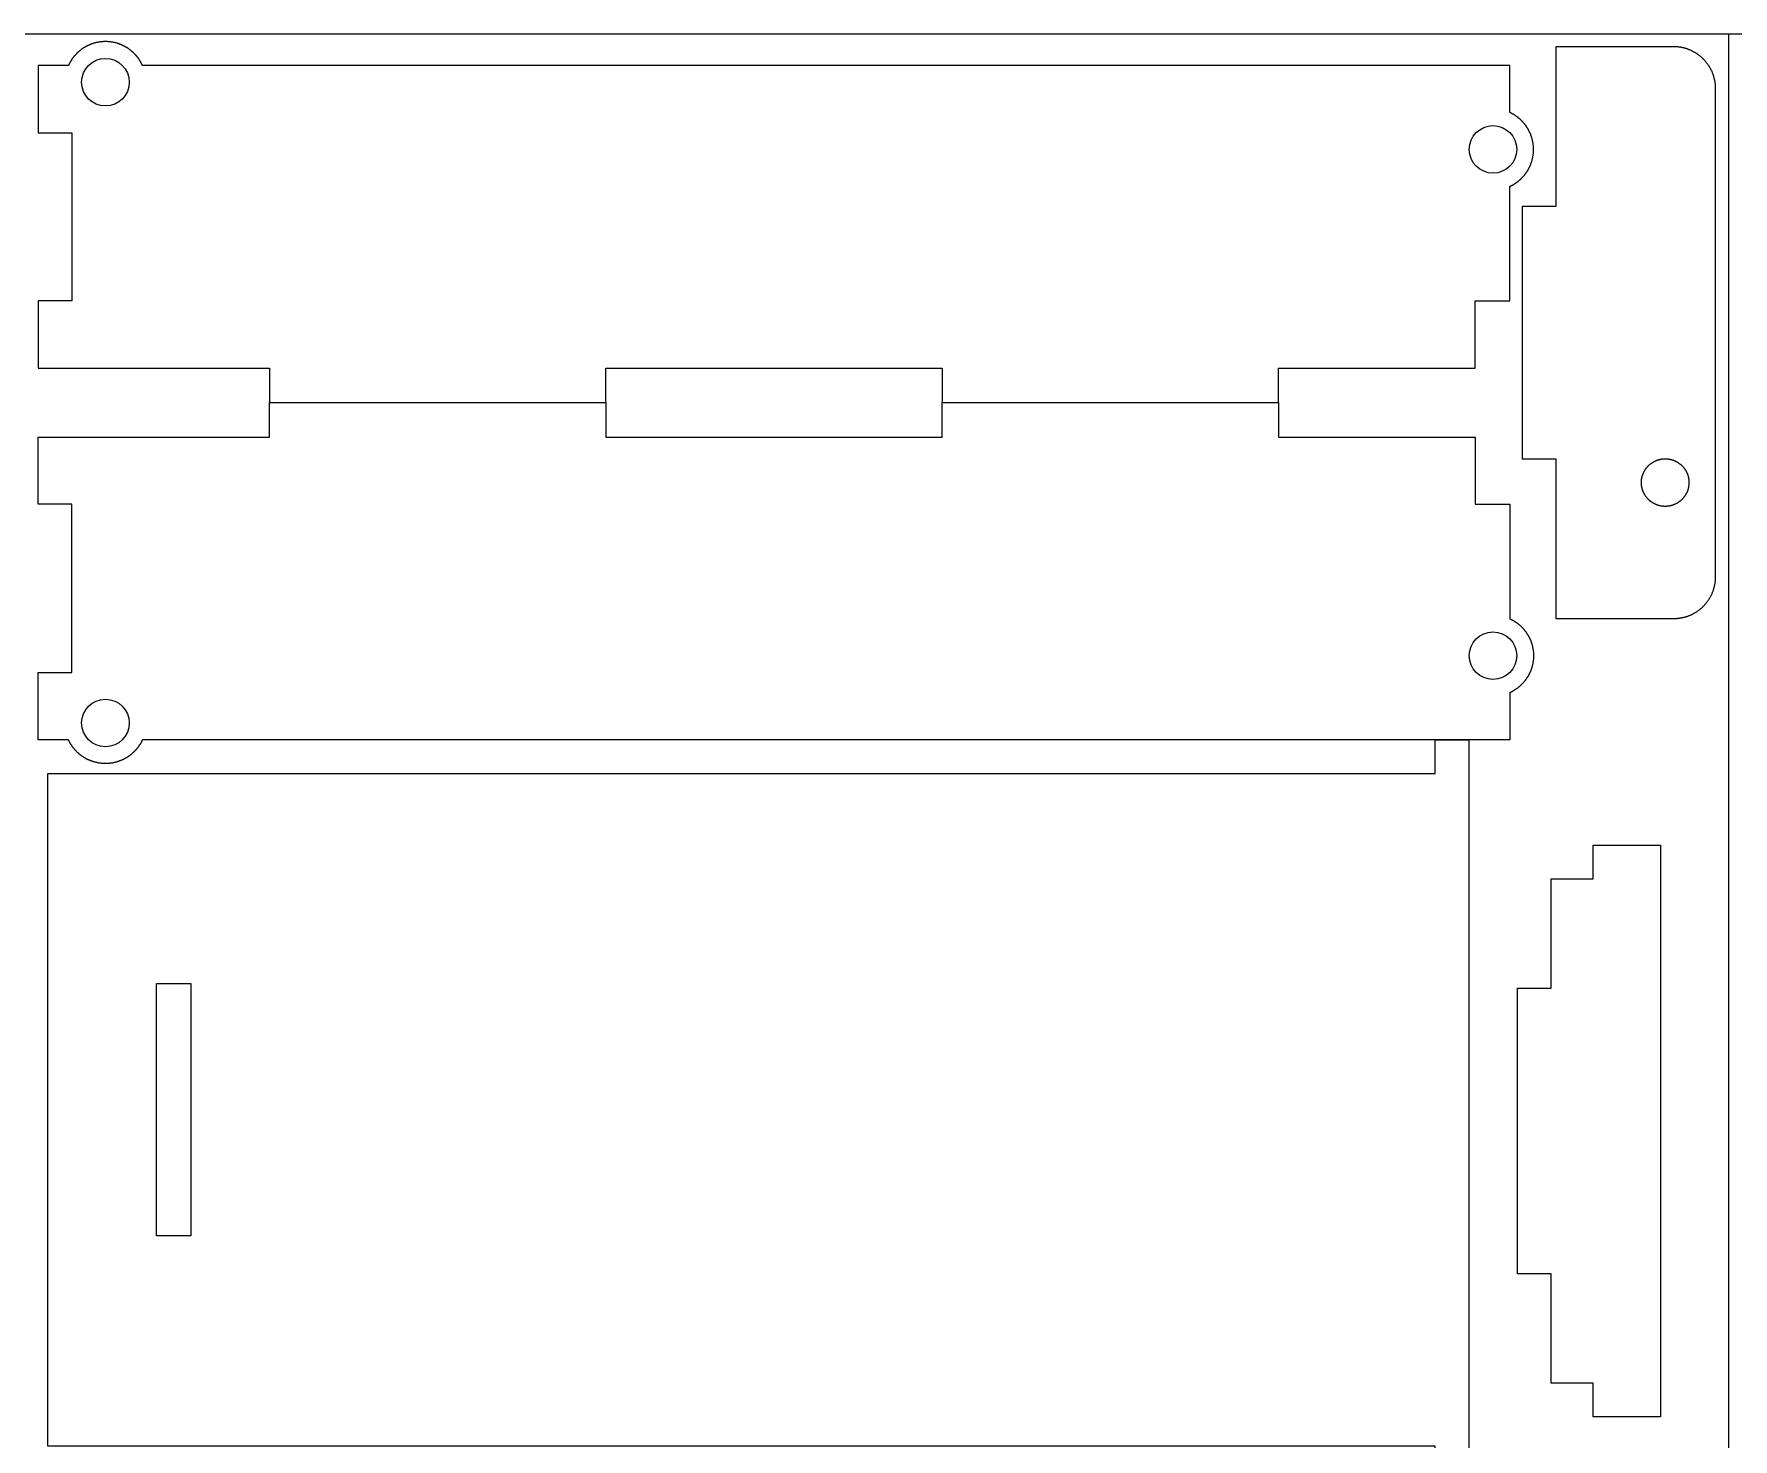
# Model space of a CAD drawing. Header units: inches. Extents: x -487 to 78, y 105 to 340.
# Drawn here: x -234.4 to -77.9, y 211 to 340.4 of the extents above; entities that cross this region are included whole.
import ezdxf

# ---------------------------------------------------------------- set-up
doc = ezdxf.new("R2010")
doc.units = ezdxf.units.IN
doc.header["$MEASUREMENT"] = 0
doc.layers.add('Capa 1', color=7, linetype='Continuous')
doc.layers.add('Capa 3', color=150, linetype='Continuous')

msp = doc.modelspace()

# ---------------------------------------------------------------- linework, layer by layer
at = {"layer": 'Capa 1', "color": 28, "lineweight": 9, "true_color": 0x11100b}
for points in [[(-119.74, 309.62), (-101.62, 309.62), (-101.62, 315.82), (-98.44, 315.82), (-98.44, 326.35), (-98.41, 326.37), (-98.38, 326.38), (-98.35, 326.4), (-98.32, 326.41), (-98.29, 326.43), (-98.26, 326.44), (-98.23, 326.46), (-98.2, 326.47), (-98.17, 326.49), (-98.14, 326.51), (-98.11, 326.52), (-98.08, 326.54), (-98.05, 326.56), (-98.02, 326.58), (-98, 326.6), (-97.97, 326.61), (-97.94, 326.63), (-97.91, 326.65), (-97.88, 326.67), (-97.85, 326.69), (-97.82, 326.71), (-97.8, 326.73), (-97.77, 326.75), (-97.74, 326.77), (-97.71, 326.79), (-97.68, 326.81), (-97.66, 326.84), (-97.63, 326.86), (-97.61, 326.88), (-97.58, 326.9), (-97.55, 326.92), (-97.53, 326.95), (-97.5, 326.97), (-97.47, 326.99), (-97.45, 327.02), (-97.42, 327.04), (-97.4, 327.06), (-97.37, 327.09), (-97.35, 327.11), (-97.32, 327.14), (-97.3, 327.16), (-97.28, 327.19), (-97.25, 327.21), (-97.23, 327.24), (-97.2, 327.27), (-97.18, 327.29), (-97.16, 327.32), (-97.14, 327.34), (-97.11, 327.37), (-97.09, 327.4), (-97.07, 327.42), (-97.05, 327.45), (-97.03, 327.48), (-97.01, 327.51), (-96.99, 327.53), (-96.97, 327.56), (-96.94, 327.59), (-96.93, 327.62), (-96.91, 327.65), (-96.89, 327.68), (-96.87, 327.7), (-96.85, 327.73), (-96.83, 327.76), (-96.81, 327.79), (-96.79, 327.82), (-96.78, 327.85), (-96.76, 327.88), (-96.74, 327.91), (-96.73, 327.94), (-96.71, 327.97), (-96.69, 328), (-96.68, 328.03), (-96.66, 328.06), (-96.65, 328.09), (-96.63, 328.12), (-96.62, 328.15), (-96.6, 328.18), (-96.59, 328.21), (-96.58, 328.24), (-96.56, 328.27), (-96.55, 328.3), (-96.53, 328.33), (-96.52, 328.36), (-96.51, 328.4), (-96.5, 328.43), (-96.49, 328.46), (-96.47, 328.49), (-96.46, 328.52), (-96.45, 328.55), (-96.44, 328.58), (-96.43, 328.61), (-96.42, 328.65), (-96.41, 328.68), (-96.4, 328.71), (-96.39, 328.77), (-96.37, 328.83), (-96.35, 328.9), (-96.34, 328.96), (-96.33, 329.02), (-96.32, 329.08), (-96.31, 329.15), (-96.29, 329.21), (-96.29, 329.27), (-96.28, 329.33), (-96.27, 329.39), (-96.27, 329.45), (-96.26, 329.52), (-96.26, 329.58), (-96.26, 329.64), (-96.25, 329.7), (-96.25, 329.76), (-96.25, 329.82), (-96.26, 329.88), (-96.26, 329.94), (-96.26, 330), (-96.27, 330.06), (-96.27, 330.12), (-96.28, 330.18), (-96.29, 330.24), (-96.29, 330.3), (-96.31, 330.37), (-96.32, 330.43), (-96.33, 330.49), (-96.34, 330.55), (-96.35, 330.62), (-96.37, 330.68), (-96.39, 330.74), (-96.4, 330.8), (-96.41, 330.83), (-96.42, 330.87), (-96.43, 330.9), (-96.44, 330.93), (-96.45, 330.96), (-96.46, 330.99), (-96.47, 331.02), (-96.49, 331.05), (-96.5, 331.08), (-96.51, 331.12), (-96.52, 331.15), (-96.53, 331.18), (-96.55, 331.21), (-96.56, 331.24), (-96.58, 331.27), (-96.59, 331.3), (-96.6, 331.33), (-96.62, 331.36), (-96.63, 331.39), (-96.65, 331.42), (-96.66, 331.45), (-96.68, 331.48), (-96.69, 331.51), (-96.71, 331.54), (-96.73, 331.57), (-96.74, 331.6), (-96.76, 331.63), (-96.78, 331.66), (-96.79, 331.69), (-96.81, 331.72), (-96.83, 331.75), (-96.85, 331.78), (-96.87, 331.81), (-96.89, 331.84), (-96.91, 331.86), (-96.93, 331.89), (-96.94, 331.92), (-96.97, 331.95), (-96.99, 331.98), (-97.01, 332.01), (-97.03, 332.03), (-97.05, 332.06), (-97.07, 332.09), (-97.09, 332.11), (-97.11, 332.14), (-97.14, 332.17), (-97.16, 332.19), (-97.18, 332.22), (-97.2, 332.25), (-97.23, 332.27), (-97.25, 332.3), (-97.28, 332.32), (-97.3, 332.35), (-97.32, 332.37), (-97.35, 332.4), (-97.37, 332.42), (-97.4, 332.45), (-97.42, 332.47), (-97.45, 332.5), (-97.47, 332.52), (-97.5, 332.54), (-97.53, 332.57), (-97.55, 332.59), (-97.58, 332.61), (-97.61, 332.63), (-97.63, 332.65), (-97.66, 332.68), (-97.68, 332.7), (-97.71, 332.72), (-97.74, 332.74), (-97.77, 332.76), (-97.8, 332.78), (-97.82, 332.8), (-97.85, 332.82), (-97.88, 332.84), (-97.91, 332.86), (-97.94, 332.88), (-97.97, 332.9), (-98, 332.92), (-98.02, 332.93), (-98.05, 332.95), (-98.08, 332.97), (-98.11, 332.99), (-98.14, 333), (-98.17, 333.02), (-98.2, 333.04), (-98.23, 333.05), (-98.26, 333.07), (-98.29, 333.09), (-98.32, 333.1), (-98.35, 333.12), (-98.38, 333.13), (-98.41, 333.15), (-98.44, 333.16), (-98.44, 337.5), (-224.37, 337.5), (-224.38, 337.53), (-224.39, 337.56), (-224.41, 337.59), (-224.42, 337.62), (-224.44, 337.65), (-224.46, 337.68), (-224.47, 337.71), (-224.49, 337.74), (-224.5, 337.77), (-224.52, 337.8), (-224.54, 337.83), (-224.55, 337.86), (-224.57, 337.89), (-224.59, 337.92), (-224.61, 337.95), (-224.63, 337.98), (-224.65, 338.01), (-224.66, 338.04), (-224.68, 338.06), (-224.7, 338.09), (-224.72, 338.12), (-224.74, 338.15), (-224.76, 338.18), (-224.79, 338.2), (-224.81, 338.23), (-224.83, 338.26), (-224.85, 338.29), (-224.87, 338.31), (-224.89, 338.34), (-224.92, 338.37), (-224.94, 338.39), (-224.96, 338.42), (-224.98, 338.45), (-225.01, 338.47), (-225.03, 338.5), (-225.05, 338.52), (-225.08, 338.55), (-225.1, 338.57), (-225.13, 338.6), (-225.15, 338.62), (-225.18, 338.65), (-225.2, 338.67), (-225.23, 338.69), (-225.25, 338.72), (-225.28, 338.74), (-225.3, 338.76), (-225.33, 338.79), (-225.36, 338.81), (-225.38, 338.83), (-225.41, 338.85), (-225.44, 338.87), (-225.47, 338.9), (-225.49, 338.92), (-225.52, 338.94), (-225.55, 338.96), (-225.58, 338.98), (-225.6, 339), (-225.63, 339.02), (-225.66, 339.04), (-225.69, 339.06), (-225.72, 339.08), (-225.75, 339.1), (-225.78, 339.11), (-225.8, 339.13), (-225.83, 339.15), (-225.86, 339.17), (-225.89, 339.19), (-225.92, 339.2), (-225.95, 339.22), (-225.98, 339.24), (-226.01, 339.25), (-226.04, 339.27), (-226.07, 339.28), (-226.1, 339.3), (-226.13, 339.31), (-226.16, 339.33), (-226.19, 339.34), (-226.22, 339.36), (-226.26, 339.37), (-226.29, 339.38), (-226.32, 339.4), (-226.35, 339.41), (-226.38, 339.42), (-226.41, 339.43), (-226.44, 339.45), (-226.47, 339.46), (-226.5, 339.47), (-226.53, 339.48), (-226.57, 339.49), (-226.6, 339.5), (-226.63, 339.51), (-226.66, 339.52), (-226.69, 339.53), (-226.72, 339.54), (-226.78, 339.56), (-226.85, 339.57), (-226.91, 339.59), (-226.97, 339.6), (-227.03, 339.62), (-227.1, 339.63), (-227.16, 339.64), (-227.22, 339.65), (-227.28, 339.66), (-227.35, 339.67), (-227.41, 339.67), (-227.47, 339.68), (-227.53, 339.68), (-227.59, 339.69), (-227.65, 339.69), (-227.71, 339.69), (-227.77, 339.69), (-227.83, 339.69), (-227.89, 339.69), (-227.95, 339.69), (-228.01, 339.68), (-228.07, 339.68), (-228.13, 339.67), (-228.19, 339.67), (-228.26, 339.66), (-228.32, 339.65), (-228.38, 339.64), (-228.44, 339.63), (-228.5, 339.62), (-228.57, 339.6), (-228.63, 339.59), (-228.69, 339.57), (-228.75, 339.56), (-228.82, 339.54), (-228.85, 339.53), (-228.88, 339.52), (-228.91, 339.51), (-228.94, 339.5), (-228.97, 339.49), (-229, 339.48), (-229.04, 339.47), (-229.07, 339.46), (-229.1, 339.45), (-229.13, 339.43), (-229.16, 339.42), (-229.19, 339.41), (-229.22, 339.4), (-229.25, 339.38), (-229.28, 339.37), (-229.31, 339.36), (-229.35, 339.34), (-229.38, 339.33), (-229.41, 339.31), (-229.44, 339.3), (-229.47, 339.28), (-229.5, 339.27), (-229.53, 339.25), (-229.56, 339.24), (-229.59, 339.22), (-229.62, 339.2), (-229.65, 339.19), (-229.68, 339.17), (-229.71, 339.15), (-229.73, 339.13), (-229.76, 339.11), (-229.79, 339.1), (-229.82, 339.08), (-229.85, 339.06), (-229.88, 339.04), (-229.91, 339.02), (-229.94, 339), (-229.96, 338.98), (-229.99, 338.96), (-230.02, 338.94), (-230.05, 338.92), (-230.07, 338.9), (-230.1, 338.87), (-230.13, 338.85), (-230.15, 338.83), (-230.18, 338.81), (-230.21, 338.79), (-230.23, 338.76), (-230.26, 338.74), (-230.29, 338.72), (-230.31, 338.69), (-230.34, 338.67), (-230.36, 338.65), (-230.39, 338.62), (-230.41, 338.6), (-230.44, 338.57), (-230.46, 338.55), (-230.48, 338.52), (-230.51, 338.5), (-230.53, 338.47), (-230.56, 338.45), (-230.58, 338.42), (-230.6, 338.39), (-230.62, 338.37), (-230.65, 338.34), (-230.67, 338.31), (-230.69, 338.29), (-230.71, 338.26), (-230.73, 338.23), (-230.75, 338.2), (-230.77, 338.18), (-230.79, 338.15), (-230.82, 338.12), (-230.83, 338.09), (-230.85, 338.06), (-230.87, 338.04), (-230.89, 338.01), (-230.91, 337.98), (-230.93, 337.95), (-230.95, 337.92), (-230.97, 337.89), (-230.98, 337.86), (-231, 337.83), (-231.02, 337.8), (-231.04, 337.77), (-231.05, 337.74), (-231.07, 337.71), (-231.08, 337.68), (-231.1, 337.65), (-231.11, 337.62), (-231.13, 337.59), (-231.14, 337.56), (-231.16, 337.53), (-231.17, 337.5), (-233.96, 337.5), (-233.96, 331.3), (-230.87, 331.3), (-230.87, 315.82), (-233.96, 315.82), (-233.96, 309.62), (-212.67, 309.62), (-212.67, 306.45), (-181.69, 306.45), (-181.69, 309.62), (-150.72, 309.62), (-150.72, 306.45), (-119.74, 306.45), (-119.74, 309.62)], [(-78.31, 340.39), (-78.31, 104.67)], [(-94.2, 324.5), (-97.3, 324.5), (-97.3, 301.27), (-94.2, 301.27), (-94.2, 286.56), (-83.36, 286.56), (-83.32, 286.56), (-83.27, 286.56), (-83.23, 286.56), (-83.18, 286.56), (-83.14, 286.56), (-83.1, 286.56), (-83.05, 286.57), (-83.01, 286.57), (-82.97, 286.58), (-82.92, 286.58), (-82.88, 286.59), (-82.83, 286.59), (-82.79, 286.6), (-82.74, 286.61), (-82.7, 286.61), (-82.65, 286.62), (-82.61, 286.63), (-82.56, 286.64), (-82.52, 286.65), (-82.47, 286.66), (-82.43, 286.67), (-82.38, 286.68), (-82.34, 286.69), (-82.29, 286.71), (-82.25, 286.72), (-82.2, 286.73), (-82.16, 286.75), (-82.11, 286.76), (-82.07, 286.78), (-82.02, 286.79), (-81.98, 286.81), (-81.93, 286.83), (-81.89, 286.85), (-81.84, 286.86), (-81.8, 286.88), (-81.75, 286.9), (-81.71, 286.92), (-81.67, 286.94), (-81.62, 286.97), (-81.58, 286.99), (-81.53, 287.01), (-81.49, 287.03), (-81.45, 287.06), (-81.41, 287.08), (-81.36, 287.11), (-81.32, 287.13), (-81.28, 287.16), (-81.24, 287.19), (-81.2, 287.21), (-81.15, 287.24), (-81.12, 287.27), (-81.07, 287.3), (-81.03, 287.33), (-81, 287.36), (-80.95, 287.39), (-80.92, 287.42), (-80.88, 287.45), (-80.84, 287.49), (-80.8, 287.52), (-80.76, 287.55), (-80.73, 287.59), (-80.69, 287.62), (-80.65, 287.66), (-80.62, 287.69), (-80.58, 287.73), (-80.55, 287.76), (-80.51, 287.8), (-80.48, 287.84), (-80.45, 287.87), (-80.41, 287.91), (-80.38, 287.95), (-80.35, 287.99), (-80.32, 288.03), (-80.29, 288.07), (-80.26, 288.11), (-80.23, 288.15), (-80.2, 288.19), (-80.17, 288.23), (-80.14, 288.27), (-80.12, 288.31), (-80.09, 288.35), (-80.06, 288.39), (-80.04, 288.44), (-80.01, 288.48), (-79.99, 288.52), (-79.96, 288.56), (-79.94, 288.61), (-79.92, 288.65), (-79.89, 288.69), (-79.87, 288.74), (-79.85, 288.78), (-79.83, 288.83), (-79.81, 288.87), (-79.79, 288.91), (-79.77, 288.96), (-79.76, 289), (-79.74, 289.05), (-79.72, 289.09), (-79.71, 289.14), (-79.69, 289.18), (-79.68, 289.23), (-79.66, 289.27), (-79.65, 289.32), (-79.64, 289.36), (-79.62, 289.41), (-79.61, 289.45), (-79.6, 289.5), (-79.59, 289.54), (-79.58, 289.59), (-79.57, 289.63), (-79.56, 289.68), (-79.55, 289.72), (-79.54, 289.77), (-79.53, 289.81), (-79.53, 289.86), (-79.52, 289.9), (-79.52, 289.95), (-79.51, 289.99), (-79.5, 290.04), (-79.5, 290.08), (-79.5, 290.12), (-79.49, 290.17), (-79.49, 290.21), (-79.49, 290.26), (-79.49, 290.3), (-79.49, 290.34), (-79.49, 290.39), (-79.49, 290.43), (-79.49, 335.34), (-79.49, 335.39), (-79.49, 335.43), (-79.49, 335.47), (-79.49, 335.52), (-79.49, 335.56), (-79.49, 335.6), (-79.5, 335.65), (-79.5, 335.69), (-79.5, 335.74), (-79.51, 335.78), (-79.52, 335.82), (-79.52, 335.87), (-79.53, 335.91), (-79.53, 335.96), (-79.54, 336), (-79.55, 336.05), (-79.56, 336.09), (-79.57, 336.14), (-79.58, 336.18), (-79.59, 336.23), (-79.6, 336.27), (-79.61, 336.32), (-79.62, 336.36), (-79.64, 336.41), (-79.65, 336.45), (-79.66, 336.5), (-79.68, 336.54), (-79.69, 336.59), (-79.71, 336.63), (-79.72, 336.68), (-79.74, 336.72), (-79.76, 336.77), (-79.77, 336.81), (-79.79, 336.86), (-79.81, 336.9), (-79.83, 336.95), (-79.85, 336.99), (-79.87, 337.03), (-79.89, 337.08), (-79.92, 337.12), (-79.94, 337.17), (-79.96, 337.21), (-79.99, 337.25), (-80.01, 337.29), (-80.04, 337.34), (-80.06, 337.38), (-80.09, 337.42), (-80.12, 337.46), (-80.14, 337.5), (-80.17, 337.54), (-80.2, 337.59), (-80.23, 337.63), (-80.26, 337.67), (-80.29, 337.71), (-80.32, 337.74), (-80.35, 337.78), (-80.38, 337.82), (-80.41, 337.86), (-80.45, 337.9), (-80.48, 337.94), (-80.51, 337.97), (-80.55, 338.01), (-80.58, 338.05), (-80.62, 338.08), (-80.65, 338.12), (-80.69, 338.15), (-80.73, 338.19), (-80.76, 338.22), (-80.8, 338.25), (-80.84, 338.29), (-80.88, 338.32), (-80.92, 338.35), (-80.95, 338.38), (-81, 338.41), (-81.03, 338.44), (-81.07, 338.47), (-81.12, 338.5), (-81.15, 338.53), (-81.2, 338.56), (-81.24, 338.58), (-81.28, 338.61), (-81.32, 338.64), (-81.36, 338.66), (-81.41, 338.69), (-81.45, 338.71), (-81.49, 338.74), (-81.53, 338.76), (-81.58, 338.78), (-81.62, 338.8), (-81.67, 338.83), (-81.71, 338.85), (-81.75, 338.87), (-81.8, 338.89), (-81.84, 338.91), (-81.89, 338.93), (-81.93, 338.94), (-81.98, 338.96), (-82.02, 338.98), (-82.07, 338.99), (-82.11, 339.01), (-82.16, 339.02), (-82.2, 339.04), (-82.25, 339.05), (-82.29, 339.07), (-82.34, 339.08), (-82.38, 339.09), (-82.43, 339.1), (-82.47, 339.11), (-82.52, 339.12), (-82.56, 339.13), (-82.61, 339.14), (-82.65, 339.15), (-82.7, 339.16), (-82.74, 339.17), (-82.79, 339.17), (-82.83, 339.18), (-82.88, 339.19), (-82.92, 339.19), (-82.97, 339.2), (-83.01, 339.2), (-83.05, 339.2), (-83.1, 339.21), (-83.14, 339.21), (-83.18, 339.21), (-83.23, 339.21), (-83.27, 339.21), (-83.32, 339.22), (-83.36, 339.22), (-94.2, 339.22), (-94.2, 324.5)], [(-119.74, 303.27), (-101.62, 303.27), (-101.62, 297.08), (-98.44, 297.08), (-98.44, 286.54), (-98.41, 286.53), (-98.38, 286.51), (-98.35, 286.5), (-98.32, 286.48), (-98.29, 286.47), (-98.26, 286.45), (-98.23, 286.44), (-98.2, 286.42), (-98.17, 286.4), (-98.14, 286.39), (-98.11, 286.37), (-98.08, 286.35), (-98.05, 286.33), (-98.02, 286.32), (-98, 286.3), (-97.97, 286.28), (-97.94, 286.26), (-97.91, 286.24), (-97.88, 286.22), (-97.85, 286.2), (-97.82, 286.18), (-97.8, 286.16), (-97.77, 286.14), (-97.74, 286.12), (-97.71, 286.1), (-97.68, 286.08), (-97.66, 286.06), (-97.63, 286.04), (-97.61, 286.01), (-97.58, 285.99), (-97.55, 285.97), (-97.53, 285.95), (-97.5, 285.92), (-97.47, 285.9), (-97.45, 285.88), (-97.42, 285.85), (-97.4, 285.83), (-97.37, 285.8), (-97.35, 285.78), (-97.32, 285.75), (-97.3, 285.73), (-97.28, 285.7), (-97.25, 285.68), (-97.23, 285.65), (-97.2, 285.63), (-97.18, 285.6), (-97.16, 285.58), (-97.14, 285.55), (-97.11, 285.52), (-97.09, 285.5), (-97.07, 285.47), (-97.05, 285.44), (-97.03, 285.41), (-97.01, 285.39), (-96.99, 285.36), (-96.97, 285.33), (-96.94, 285.3), (-96.93, 285.27), (-96.91, 285.25), (-96.89, 285.22), (-96.87, 285.19), (-96.85, 285.16), (-96.83, 285.13), (-96.81, 285.1), (-96.79, 285.07), (-96.78, 285.04), (-96.76, 285.01), (-96.74, 284.98), (-96.73, 284.95), (-96.71, 284.92), (-96.69, 284.89), (-96.68, 284.86), (-96.66, 284.83), (-96.65, 284.8), (-96.63, 284.77), (-96.62, 284.74), (-96.6, 284.71), (-96.59, 284.68), (-96.58, 284.65), (-96.56, 284.62), (-96.55, 284.59), (-96.53, 284.56), (-96.52, 284.53), (-96.51, 284.5), (-96.5, 284.47), (-96.49, 284.43), (-96.47, 284.4), (-96.46, 284.37), (-96.45, 284.34), (-96.44, 284.31), (-96.43, 284.28), (-96.42, 284.25), (-96.41, 284.22), (-96.4, 284.18), (-96.39, 284.12), (-96.37, 284.06), (-96.35, 284), (-96.34, 283.93), (-96.33, 283.87), (-96.32, 283.81), (-96.31, 283.75), (-96.29, 283.68), (-96.29, 283.62), (-96.28, 283.56), (-96.27, 283.5), (-96.27, 283.44), (-96.26, 283.38), (-96.26, 283.32), (-96.26, 283.26), (-96.25, 283.2), (-96.25, 283.14), (-96.25, 283.08), (-96.26, 283.02), (-96.26, 282.96), (-96.26, 282.9), (-96.27, 282.84), (-96.27, 282.77), (-96.28, 282.71), (-96.29, 282.65), (-96.29, 282.59), (-96.31, 282.53), (-96.32, 282.46), (-96.33, 282.4), (-96.34, 282.34), (-96.35, 282.28), (-96.37, 282.21), (-96.39, 282.15), (-96.4, 282.09), (-96.41, 282.06), (-96.42, 282.03), (-96.43, 282), (-96.44, 281.96), (-96.45, 281.93), (-96.46, 281.9), (-96.47, 281.87), (-96.49, 281.84), (-96.5, 281.81), (-96.51, 281.78), (-96.52, 281.75), (-96.53, 281.72), (-96.55, 281.68), (-96.56, 281.65), (-96.58, 281.62), (-96.59, 281.59), (-96.6, 281.56), (-96.62, 281.53), (-96.63, 281.5), (-96.65, 281.47), (-96.66, 281.44), (-96.68, 281.41), (-96.69, 281.38), (-96.71, 281.35), (-96.73, 281.32), (-96.74, 281.29), (-96.76, 281.26), (-96.78, 281.23), (-96.79, 281.2), (-96.81, 281.17), (-96.83, 281.14), (-96.85, 281.11), (-96.87, 281.09), (-96.89, 281.06), (-96.91, 281.03), (-96.93, 281), (-96.94, 280.97), (-96.97, 280.94), (-96.99, 280.92), (-97.01, 280.89), (-97.03, 280.86), (-97.05, 280.83), (-97.07, 280.81), (-97.09, 280.78), (-97.11, 280.75), (-97.14, 280.72), (-97.16, 280.7), (-97.18, 280.67), (-97.2, 280.65), (-97.23, 280.62), (-97.25, 280.59), (-97.28, 280.57), (-97.3, 280.54), (-97.32, 280.52), (-97.35, 280.49), (-97.37, 280.47), (-97.4, 280.45), (-97.42, 280.42), (-97.45, 280.4), (-97.47, 280.37), (-97.5, 280.35), (-97.53, 280.33), (-97.55, 280.31), (-97.58, 280.28), (-97.61, 280.26), (-97.63, 280.24), (-97.66, 280.22), (-97.68, 280.2), (-97.71, 280.17), (-97.74, 280.15), (-97.77, 280.13), (-97.8, 280.11), (-97.82, 280.09), (-97.85, 280.07), (-97.88, 280.05), (-97.91, 280.03), (-97.94, 280.01), (-97.97, 279.99), (-98, 279.98), (-98.02, 279.96), (-98.05, 279.94), (-98.08, 279.92), (-98.11, 279.91), (-98.14, 279.89), (-98.17, 279.87), (-98.2, 279.85), (-98.23, 279.84), (-98.26, 279.82), (-98.29, 279.81), (-98.32, 279.79), (-98.35, 279.78), (-98.38, 279.76), (-98.41, 279.75), (-98.44, 279.73), (-98.44, 275.39), (-224.37, 275.39), (-224.38, 275.36), (-224.39, 275.33), (-224.41, 275.3), (-224.42, 275.27), (-224.44, 275.24), (-224.46, 275.21), (-224.47, 275.18), (-224.49, 275.15), (-224.5, 275.12), (-224.52, 275.09), (-224.54, 275.06), (-224.55, 275.03), (-224.57, 275), (-224.59, 274.97), (-224.61, 274.94), (-224.63, 274.92), (-224.65, 274.89), (-224.66, 274.86), (-224.68, 274.83), (-224.7, 274.8), (-224.72, 274.77), (-224.74, 274.74), (-224.76, 274.72), (-224.79, 274.69), (-224.81, 274.66), (-224.83, 274.63), (-224.85, 274.61), (-224.87, 274.58), (-224.89, 274.55), (-224.92, 274.53), (-224.94, 274.5), (-224.96, 274.47), (-224.98, 274.45), (-225.01, 274.42), (-225.03, 274.4), (-225.05, 274.37), (-225.08, 274.35), (-225.1, 274.32), (-225.13, 274.3), (-225.15, 274.27), (-225.18, 274.25), (-225.2, 274.22), (-225.23, 274.2), (-225.25, 274.18), (-225.28, 274.15), (-225.3, 274.13), (-225.33, 274.11), (-225.36, 274.08), (-225.38, 274.06), (-225.41, 274.04), (-225.44, 274.02), (-225.47, 274), (-225.49, 273.98), (-225.52, 273.96), (-225.55, 273.93), (-225.58, 273.91), (-225.6, 273.89), (-225.63, 273.87), (-225.66, 273.85), (-225.69, 273.84), (-225.72, 273.82), (-225.75, 273.8), (-225.78, 273.78), (-225.8, 273.76), (-225.83, 273.74), (-225.86, 273.73), (-225.89, 273.71), (-225.92, 273.69), (-225.95, 273.67), (-225.98, 273.66), (-226.01, 273.64), (-226.04, 273.63), (-226.07, 273.61), (-226.1, 273.59), (-226.13, 273.58), (-226.16, 273.57), (-226.19, 273.55), (-226.22, 273.54), (-226.26, 273.52), (-226.29, 273.51), (-226.32, 273.5), (-226.35, 273.48), (-226.38, 273.47), (-226.41, 273.46), (-226.44, 273.45), (-226.47, 273.44), (-226.5, 273.42), (-226.53, 273.41), (-226.57, 273.4), (-226.6, 273.39), (-226.63, 273.38), (-226.66, 273.37), (-226.69, 273.36), (-226.72, 273.35), (-226.78, 273.33), (-226.85, 273.32), (-226.91, 273.3), (-226.97, 273.29), (-227.03, 273.28), (-227.1, 273.26), (-227.16, 273.25), (-227.22, 273.24), (-227.28, 273.23), (-227.35, 273.23), (-227.41, 273.22), (-227.47, 273.21), (-227.53, 273.21), (-227.59, 273.21), (-227.65, 273.2), (-227.71, 273.2), (-227.77, 273.2), (-227.83, 273.2), (-227.89, 273.2), (-227.95, 273.21), (-228.01, 273.21), (-228.07, 273.21), (-228.13, 273.22), (-228.19, 273.23), (-228.26, 273.23), (-228.32, 273.24), (-228.38, 273.25), (-228.44, 273.26), (-228.5, 273.28), (-228.57, 273.29), (-228.63, 273.3), (-228.69, 273.32), (-228.75, 273.33), (-228.82, 273.35), (-228.85, 273.36), (-228.88, 273.37), (-228.91, 273.38), (-228.94, 273.39), (-228.97, 273.4), (-229, 273.41), (-229.04, 273.42), (-229.07, 273.44), (-229.1, 273.45), (-229.13, 273.46), (-229.16, 273.47), (-229.19, 273.48), (-229.22, 273.5), (-229.25, 273.51), (-229.28, 273.52), (-229.31, 273.54), (-229.35, 273.55), (-229.38, 273.57), (-229.41, 273.58), (-229.44, 273.59), (-229.47, 273.61), (-229.5, 273.63), (-229.53, 273.64), (-229.56, 273.66), (-229.59, 273.67), (-229.62, 273.69), (-229.65, 273.71), (-229.68, 273.73), (-229.71, 273.74), (-229.73, 273.76), (-229.76, 273.78), (-229.79, 273.8), (-229.82, 273.82), (-229.85, 273.84), (-229.88, 273.85), (-229.91, 273.87), (-229.94, 273.89), (-229.96, 273.91), (-229.99, 273.93), (-230.02, 273.96), (-230.05, 273.98), (-230.07, 274), (-230.1, 274.02), (-230.13, 274.04), (-230.15, 274.06), (-230.18, 274.08), (-230.21, 274.11), (-230.23, 274.13), (-230.26, 274.15), (-230.29, 274.18), (-230.31, 274.2), (-230.34, 274.22), (-230.36, 274.25), (-230.39, 274.27), (-230.41, 274.3), (-230.44, 274.32), (-230.46, 274.35), (-230.48, 274.37), (-230.51, 274.4), (-230.53, 274.42), (-230.56, 274.45), (-230.58, 274.47), (-230.6, 274.5), (-230.62, 274.53), (-230.65, 274.55), (-230.67, 274.58), (-230.69, 274.61), (-230.71, 274.63), (-230.73, 274.66), (-230.75, 274.69), (-230.77, 274.72), (-230.79, 274.74), (-230.82, 274.77), (-230.83, 274.8), (-230.85, 274.83), (-230.87, 274.86), (-230.89, 274.89), (-230.91, 274.92), (-230.93, 274.94), (-230.95, 274.97), (-230.97, 275), (-230.98, 275.03), (-231, 275.06), (-231.02, 275.09), (-231.04, 275.12), (-231.05, 275.15), (-231.07, 275.18), (-231.08, 275.21), (-231.1, 275.24), (-231.11, 275.27), (-231.13, 275.3), (-231.14, 275.33), (-231.16, 275.36), (-231.17, 275.39), (-233.96, 275.39), (-233.96, 281.59), (-230.87, 281.59), (-230.87, 297.08), (-233.96, 297.08), (-233.96, 303.27), (-212.67, 303.27), (-212.67, 306.45), (-181.69, 306.45), (-181.69, 303.27), (-150.72, 303.27), (-150.72, 306.45), (-119.74, 306.45), (-119.74, 303.27)], [(-82.58, 300.63), (-82.57, 300.61), (-82.55, 300.59), (-82.53, 300.58), (-82.51, 300.56), (-82.5, 300.54), (-82.48, 300.52), (-82.47, 300.5), (-82.45, 300.48), (-82.43, 300.46), (-82.42, 300.44), (-82.4, 300.42), (-82.39, 300.4), (-82.37, 300.38), (-82.36, 300.36), (-82.34, 300.34), (-82.33, 300.32), (-82.31, 300.3), (-82.3, 300.28), (-82.28, 300.26), (-82.27, 300.23), (-82.26, 300.21), (-82.24, 300.19), (-82.23, 300.17), (-82.22, 300.14), (-82.2, 300.12), (-82.19, 300.1), (-82.18, 300.07), (-82.17, 300.05), (-82.15, 300.02), (-82.14, 300), (-82.13, 299.97), (-82.12, 299.95), (-82.11, 299.92), (-82.1, 299.9), (-82.09, 299.87), (-82.08, 299.85), (-82.07, 299.82), (-82.06, 299.8), (-82.05, 299.77), (-82.04, 299.74), (-82.04, 299.72), (-82.03, 299.69), (-82.02, 299.66), (-82.01, 299.64), (-82.01, 299.61), (-82, 299.58), (-81.99, 299.56), (-81.99, 299.53), (-81.98, 299.5), (-81.98, 299.47), (-81.97, 299.45), (-81.97, 299.42), (-81.96, 299.39), (-81.96, 299.36), (-81.95, 299.33), (-81.95, 299.31), (-81.95, 299.28), (-81.95, 299.25), (-81.95, 299.22), (-81.94, 299.19), (-81.94, 299.16), (-81.94, 299.14), (-81.94, 299.11), (-81.94, 299.08), (-81.94, 299.05), (-81.94, 299.02), (-81.94, 298.99), (-81.94, 298.97), (-81.95, 298.94), (-81.95, 298.91), (-81.95, 298.88), (-81.95, 298.85), (-81.95, 298.83), (-81.96, 298.8), (-81.96, 298.77), (-81.97, 298.74), (-81.97, 298.71), (-81.98, 298.69), (-81.98, 298.66), (-81.99, 298.63), (-81.99, 298.6), (-82, 298.58), (-82.01, 298.55), (-82.01, 298.52), (-82.02, 298.5), (-82.03, 298.47), (-82.04, 298.44), (-82.04, 298.42), (-82.05, 298.39), (-82.06, 298.36), (-82.07, 298.34), (-82.08, 298.31), (-82.09, 298.29), (-82.1, 298.26), (-82.11, 298.23), (-82.12, 298.21), (-82.13, 298.18), (-82.14, 298.16), (-82.15, 298.14), (-82.17, 298.11), (-82.18, 298.09), (-82.19, 298.06), (-82.2, 298.04), (-82.22, 298.02), (-82.23, 297.99), (-82.24, 297.97), (-82.26, 297.95), (-82.27, 297.93), (-82.28, 297.9), (-82.3, 297.88), (-82.31, 297.86), (-82.33, 297.84), (-82.34, 297.82), (-82.36, 297.8), (-82.37, 297.78), (-82.39, 297.76), (-82.4, 297.74), (-82.42, 297.72), (-82.43, 297.7), (-82.45, 297.68), (-82.47, 297.66), (-82.48, 297.64), (-82.5, 297.62), (-82.51, 297.6), (-82.53, 297.58), (-82.55, 297.57), (-82.57, 297.55), (-82.58, 297.53), (-82.6, 297.51), (-82.62, 297.5), (-82.63, 297.48), (-82.65, 297.46), (-82.67, 297.45), (-82.69, 297.43), (-82.71, 297.41), (-82.73, 297.4), (-82.75, 297.38), (-82.77, 297.37), (-82.79, 297.35), (-82.81, 297.34), (-82.83, 297.32), (-82.85, 297.3), (-82.87, 297.29), (-82.89, 297.27), (-82.91, 297.26), (-82.93, 297.25), (-82.95, 297.23), (-82.98, 297.22), (-83, 297.2), (-83.02, 297.19), (-83.04, 297.18), (-83.07, 297.16), (-83.09, 297.15), (-83.12, 297.14), (-83.14, 297.13), (-83.16, 297.11), (-83.19, 297.1), (-83.21, 297.09), (-83.24, 297.08), (-83.26, 297.07), (-83.29, 297.06), (-83.31, 297.05), (-83.34, 297.04), (-83.36, 297.03), (-83.39, 297.02), (-83.41, 297.01), (-83.44, 297), (-83.47, 296.99), (-83.49, 296.98), (-83.52, 296.98), (-83.55, 296.97), (-83.57, 296.96), (-83.6, 296.95), (-83.63, 296.95), (-83.65, 296.94), (-83.68, 296.94), (-83.71, 296.93), (-83.74, 296.93), (-83.77, 296.92), (-83.79, 296.92), (-83.82, 296.91), (-83.85, 296.91), (-83.88, 296.9), (-83.91, 296.9), (-83.93, 296.9), (-83.96, 296.9), (-83.99, 296.89), (-84.02, 296.89), (-84.05, 296.89), (-84.07, 296.89), (-84.1, 296.89), (-84.13, 296.89), (-84.16, 296.89), (-84.19, 296.89), (-84.22, 296.89), (-84.24, 296.89), (-84.27, 296.89), (-84.3, 296.9), (-84.33, 296.9), (-84.36, 296.9), (-84.39, 296.9), (-84.41, 296.91), (-84.44, 296.91), (-84.47, 296.92), (-84.5, 296.92), (-84.53, 296.93), (-84.55, 296.93), (-84.58, 296.94), (-84.61, 296.94), (-84.63, 296.95), (-84.66, 296.95), (-84.69, 296.96), (-84.72, 296.97), (-84.74, 296.98), (-84.77, 296.98), (-84.8, 296.99), (-84.82, 297), (-84.85, 297.01), (-84.88, 297.02), (-84.9, 297.03), (-84.92, 297.04), (-84.95, 297.05), (-84.98, 297.06), (-85, 297.07), (-85.03, 297.08), (-85.05, 297.09), (-85.07, 297.1), (-85.1, 297.11), (-85.12, 297.13), (-85.15, 297.14), (-85.17, 297.15), (-85.19, 297.16), (-85.22, 297.18), (-85.24, 297.19), (-85.26, 297.2), (-85.28, 297.22), (-85.31, 297.23), (-85.33, 297.25), (-85.35, 297.26), (-85.37, 297.27), (-85.39, 297.29), (-85.41, 297.3), (-85.44, 297.32), (-85.45, 297.34), (-85.48, 297.35), (-85.5, 297.37), (-85.51, 297.38), (-85.53, 297.4), (-85.55, 297.41), (-85.57, 297.43), (-85.59, 297.45), (-85.61, 297.46), (-85.63, 297.48), (-85.65, 297.5), (-85.66, 297.51), (-85.68, 297.53), (-85.7, 297.55), (-85.71, 297.57), (-85.73, 297.58), (-85.75, 297.6), (-85.76, 297.62), (-85.78, 297.64), (-85.8, 297.66), (-85.81, 297.68), (-85.83, 297.7), (-85.84, 297.72), (-85.86, 297.74), (-85.88, 297.76), (-85.89, 297.78), (-85.9, 297.8), (-85.92, 297.82), (-85.94, 297.84), (-85.95, 297.86), (-85.97, 297.88), (-85.98, 297.9), (-85.99, 297.93), (-86.01, 297.95), (-86.02, 297.97), (-86.03, 297.99), (-86.05, 298.02), (-86.06, 298.04), (-86.07, 298.06), (-86.08, 298.09), (-86.1, 298.11), (-86.11, 298.14), (-86.12, 298.16), (-86.13, 298.18), (-86.14, 298.21), (-86.15, 298.23), (-86.16, 298.26), (-86.17, 298.29), (-86.18, 298.31), (-86.19, 298.34), (-86.2, 298.36), (-86.21, 298.39), (-86.22, 298.42), (-86.23, 298.44), (-86.24, 298.47), (-86.24, 298.5), (-86.25, 298.52), (-86.26, 298.55), (-86.26, 298.58), (-86.27, 298.6), (-86.27, 298.63), (-86.28, 298.66), (-86.28, 298.69), (-86.29, 298.71), (-86.3, 298.74), (-86.3, 298.77), (-86.3, 298.8), (-86.31, 298.83), (-86.31, 298.85), (-86.31, 298.88), (-86.31, 298.91), (-86.32, 298.94), (-86.32, 298.97), (-86.32, 298.99), (-86.32, 299.02), (-86.32, 299.05), (-86.32, 299.08), (-86.32, 299.11), (-86.32, 299.14), (-86.32, 299.16), (-86.32, 299.19), (-86.32, 299.22), (-86.31, 299.25), (-86.31, 299.28), (-86.31, 299.31), (-86.31, 299.33), (-86.3, 299.36), (-86.3, 299.39), (-86.3, 299.42), (-86.29, 299.45), (-86.28, 299.47), (-86.28, 299.5), (-86.27, 299.53), (-86.27, 299.56), (-86.26, 299.58), (-86.26, 299.61), (-86.25, 299.64), (-86.24, 299.66), (-86.24, 299.69), (-86.23, 299.72), (-86.22, 299.74), (-86.21, 299.77), (-86.2, 299.8), (-86.19, 299.82), (-86.18, 299.85), (-86.17, 299.87), (-86.16, 299.9), (-86.15, 299.92), (-86.14, 299.95), (-86.13, 299.97), (-86.12, 300), (-86.11, 300.02), (-86.1, 300.05), (-86.08, 300.07), (-86.07, 300.1), (-86.06, 300.12), (-86.05, 300.14), (-86.03, 300.17), (-86.02, 300.19), (-86.01, 300.21), (-85.99, 300.23), (-85.98, 300.26), (-85.97, 300.28), (-85.95, 300.3), (-85.94, 300.32), (-85.92, 300.34), (-85.9, 300.36), (-85.89, 300.38), (-85.88, 300.4), (-85.86, 300.42), (-85.84, 300.44), (-85.83, 300.46), (-85.81, 300.48), (-85.8, 300.5), (-85.78, 300.52), (-85.76, 300.54), (-85.75, 300.56), (-85.73, 300.58), (-85.71, 300.59), (-85.7, 300.61), (-85.68, 300.63), (-85.66, 300.65), (-85.65, 300.66), (-85.63, 300.68), (-85.61, 300.7), (-85.59, 300.71), (-85.57, 300.73), (-85.55, 300.75), (-85.53, 300.76), (-85.51, 300.78), (-85.5, 300.79), (-85.48, 300.81), (-85.45, 300.82), (-85.44, 300.84), (-85.41, 300.85), (-85.39, 300.87), (-85.37, 300.88), (-85.35, 300.9), (-85.33, 300.91), (-85.31, 300.93), (-85.28, 300.94), (-85.26, 300.96), (-85.24, 300.97), (-85.22, 300.98), (-85.19, 300.99), (-85.17, 301.01), (-85.15, 301.02), (-85.12, 301.03), (-85.1, 301.04), (-85.07, 301.06), (-85.05, 301.07), (-85.03, 301.08), (-85, 301.09), (-84.98, 301.1), (-84.95, 301.11), (-84.92, 301.12), (-84.9, 301.13), (-84.88, 301.14), (-84.85, 301.15), (-84.82, 301.16), (-84.8, 301.17), (-84.77, 301.17), (-84.74, 301.18), (-84.72, 301.19), (-84.69, 301.2), (-84.66, 301.2), (-84.63, 301.21), (-84.61, 301.22), (-84.58, 301.22), (-84.55, 301.23), (-84.53, 301.23), (-84.5, 301.24), (-84.47, 301.24), (-84.44, 301.25), (-84.41, 301.25), (-84.39, 301.26), (-84.36, 301.26), (-84.33, 301.26), (-84.3, 301.26), (-84.27, 301.27), (-84.24, 301.27), (-84.22, 301.27), (-84.19, 301.27), (-84.16, 301.27), (-84.13, 301.27), (-84.1, 301.27), (-84.07, 301.27), (-84.05, 301.27), (-84.02, 301.27), (-83.99, 301.27), (-83.96, 301.26), (-83.93, 301.26), (-83.91, 301.26), (-83.88, 301.26), (-83.85, 301.25), (-83.82, 301.25), (-83.79, 301.24), (-83.77, 301.24), (-83.74, 301.23), (-83.71, 301.23), (-83.68, 301.22), (-83.65, 301.22), (-83.63, 301.21), (-83.6, 301.2), (-83.57, 301.2), (-83.55, 301.19), (-83.52, 301.18), (-83.49, 301.17), (-83.47, 301.17), (-83.44, 301.16), (-83.41, 301.15), (-83.39, 301.14), (-83.36, 301.13), (-83.34, 301.12), (-83.31, 301.11), (-83.29, 301.1), (-83.26, 301.09), (-83.24, 301.08), (-83.21, 301.07), (-83.19, 301.06), (-83.16, 301.04), (-83.14, 301.03), (-83.12, 301.02), (-83.09, 301.01), (-83.07, 300.99), (-83.04, 300.98), (-83.02, 300.97), (-83, 300.96), (-82.98, 300.94), (-82.95, 300.93), (-82.93, 300.91), (-82.91, 300.9), (-82.89, 300.88), (-82.87, 300.87), (-82.85, 300.85), (-82.83, 300.84), (-82.81, 300.82), (-82.79, 300.81), (-82.77, 300.79), (-82.75, 300.78), (-82.73, 300.76), (-82.71, 300.75), (-82.69, 300.73), (-82.67, 300.71), (-82.65, 300.7), (-82.63, 300.68), (-82.62, 300.66), (-82.6, 300.65), (-82.58, 300.63)], [(-233.07, 210.34), (-233.07, 272.3), (-105.3, 272.3), (-105.3, 275.39), (-102.2, 275.39), (-102.2, 207.25), (-105.3, 207.25), (-105.3, 210.34), (-233.07, 210.34)], [(-97.73, 226.2), (-97.73, 239.37), (-97.73, 252.53), (-94.64, 252.53), (-94.64, 262.6), (-90.77, 262.6), (-90.77, 265.7), (-84.57, 265.7), (-84.57, 239.37), (-84.57, 213.04), (-90.77, 213.04), (-90.77, 216.13), (-94.64, 216.13), (-94.64, 226.2), (-97.73, 226.2)], [(-219.91, 229.7), (-223.08, 229.7), (-223.08, 252.94), (-219.91, 252.94), (-219.91, 229.7)]]:
    msp.add_lwpolyline(points, dxfattribs=at)
for points in [[(-225.58, 335.95), (-225.58, 337.16), (-226.56, 338.14), (-227.77, 338.14), (-228.98, 338.14), (-229.96, 337.16), (-229.96, 335.95), (-229.96, 334.74), (-228.98, 333.76), (-227.77, 333.76), (-226.56, 333.76), (-225.58, 334.74), (-225.58, 335.95), (-225.58, 335.95), (-225.58, 335.95), (-225.58, 335.95)], [(-97.8, 329.76), (-97.8, 330.97), (-98.78, 331.95), (-99.99, 331.95), (-101.2, 331.95), (-102.18, 330.97), (-102.18, 329.76), (-102.18, 328.55), (-101.2, 327.57), (-99.99, 327.57), (-98.78, 327.57), (-97.8, 328.55), (-97.8, 329.76), (-97.8, 329.76), (-97.8, 329.76), (-97.8, 329.76)], [(-97.8, 283.14), (-97.8, 284.35), (-98.78, 285.33), (-99.99, 285.33), (-101.2, 285.33), (-102.18, 284.35), (-102.18, 283.14), (-102.18, 281.93), (-101.2, 280.95), (-99.99, 280.95), (-98.78, 280.95), (-97.8, 281.93), (-97.8, 283.14), (-97.8, 283.14), (-97.8, 283.14), (-97.8, 283.14)], [(-225.58, 276.94), (-225.58, 278.15), (-226.56, 279.13), (-227.77, 279.13), (-228.98, 279.13), (-229.96, 278.15), (-229.96, 276.94), (-229.96, 275.73), (-228.98, 274.75), (-227.77, 274.75), (-226.56, 274.75), (-225.58, 275.73), (-225.58, 276.94), (-225.58, 276.94), (-225.58, 276.94), (-225.58, 276.94)]]:
    msp.add_open_spline(points, degree=3, knots=[0, 0, 0, 0, 1, 1, 1, 2, 2, 2, 3, 3, 3, 4, 4, 4, 5, 5, 5, 5], dxfattribs=at)
at = {"layer": 'Capa 3', "lineweight": 0}
msp.add_lwpolyline([(-391.17, 340.39), (78.12, 340.39), (78.12, 104.67), (-391.19, 104.71), (-391.17, 340.39)], dxfattribs=at)

doc.saveas('drawing.dxf')
